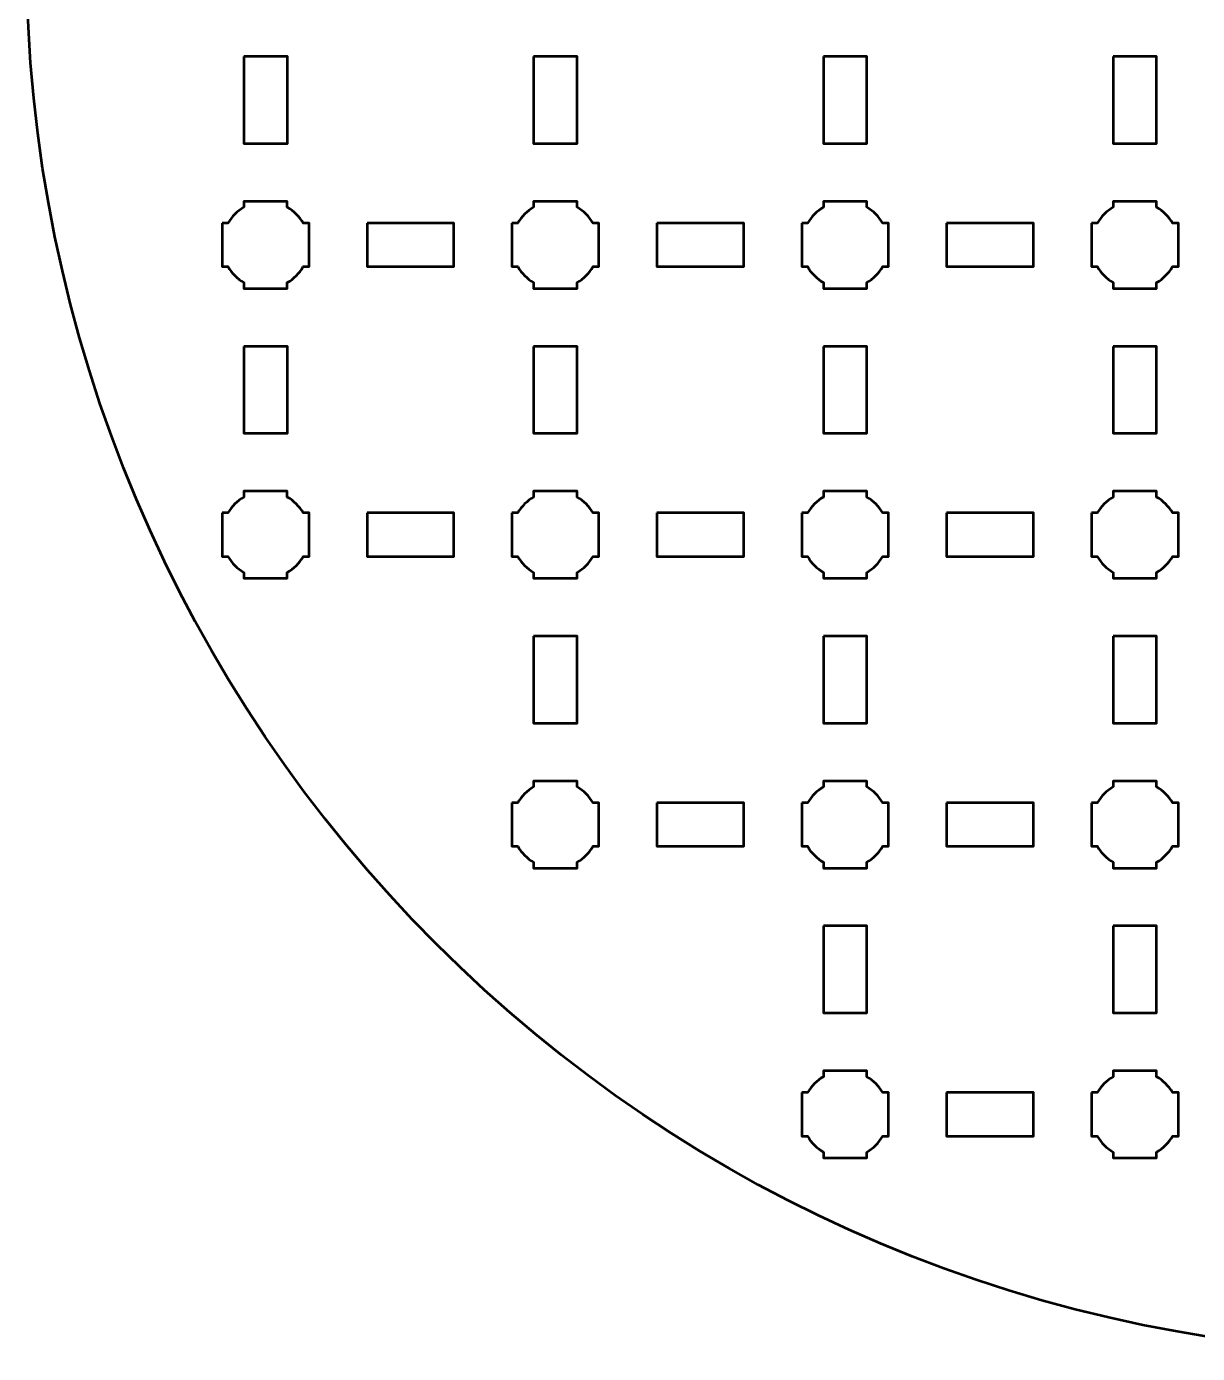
# Model space of a CAD drawing. Header units: centimetres. Extents: x -20.1 to -0.8, y -24.5 to -5.2.
# Drawn here: x -20.15 to -12.07, y -24.5 to -15.34 of the extents above; entities that cross this region are included whole.
import ezdxf

# ---------------------------------------------------------------- set-up
doc = ezdxf.new("R2010")
doc.units = ezdxf.units.CM
doc.header["$MEASUREMENT"] = 0
doc.layers.add('Layer 1', color=7, linetype='Continuous')

msp = doc.modelspace()

# ---------------------------------------------------------------- linework, layer by layer
at = {"layer": 'Layer 1', "lineweight": 53}
msp.add_ellipse((-10.49999, -14.84999), major_axis=(0, 9.65), ratio=1, dxfattribs=at)
for points, knots in [([(-18.64997, -15.54998), (-18.64997, -15.54998), (-18.34997, -15.54998), (-18.34997, -15.54998), (-18.34997, -15.54998), (-18.34997, -15.54998), (-18.34997, -16.14998), (-18.34997, -16.14998), (-18.34997, -16.14998), (-18.34997, -16.14998), (-18.64997, -16.14998), (-18.64997, -16.14998), (-18.64997, -16.14998), (-18.64997, -16.14998), (-18.64997, -15.54998), (-18.64997, -15.54998)], [0, 0, 0, 0, 0.25, 0.25, 0.25, 0.25, 0.5, 0.5, 0.5, 0.5, 0.75, 0.75, 0.75, 0.75, 1, 1, 1, 1]), ([(-16.65004, -15.54998), (-16.65004, -15.54998), (-16.35004, -15.54998), (-16.35004, -15.54998), (-16.35004, -15.54998), (-16.35004, -15.54998), (-16.35004, -16.14998), (-16.35004, -16.14998), (-16.35004, -16.14998), (-16.35004, -16.14998), (-16.65004, -16.14998), (-16.65004, -16.14998), (-16.65004, -16.14998), (-16.65004, -16.14998), (-16.65004, -15.54998), (-16.65004, -15.54998)], [0, 0, 0, 0, 0.25, 0.25, 0.25, 0.25, 0.5, 0.5, 0.5, 0.5, 0.75, 0.75, 0.75, 0.75, 1, 1, 1, 1]), ([(-14.64994, -15.54998), (-14.64994, -15.54998), (-14.34993, -15.54998), (-14.34993, -15.54998), (-14.34993, -15.54998), (-14.34993, -15.54998), (-14.34993, -16.14998), (-14.34993, -16.14998), (-14.34993, -16.14998), (-14.34993, -16.14998), (-14.64994, -16.14998), (-14.64994, -16.14998), (-14.64994, -16.14998), (-14.64994, -16.14998), (-14.64994, -15.54998), (-14.64994, -15.54998)], [0, 0, 0, 0, 0.25, 0.25, 0.25, 0.25, 0.5, 0.5, 0.5, 0.5, 0.75, 0.75, 0.75, 0.75, 1, 1, 1, 1]), ([(-12.64997, -15.54998), (-12.64997, -15.54998), (-12.34997, -15.54998), (-12.34997, -15.54998), (-12.34997, -15.54998), (-12.34997, -15.54998), (-12.34997, -16.14998), (-12.34997, -16.14998), (-12.34997, -16.14998), (-12.34997, -16.14998), (-12.64997, -16.14998), (-12.64997, -16.14998), (-12.64997, -16.14998), (-12.64997, -16.14998), (-12.64997, -15.54998), (-12.64997, -15.54998)], [0, 0, 0, 0, 0.25, 0.25, 0.25, 0.25, 0.5, 0.5, 0.5, 0.5, 0.75, 0.75, 0.75, 0.75, 1, 1, 1, 1]), ([(-18.8, -16.69994), (-18.8, -16.69994), (-18.7598, -16.69994), (-18.7598, -16.69994), (-18.7598, -16.69994), (-18.73347, -16.65442), (-18.69551, -16.61649), (-18.65, -16.59016), (-18.65, -16.59016), (-18.65, -16.59016), (-18.65, -16.54994), (-18.65, -16.54994), (-18.65, -16.54994), (-18.65, -16.54994), (-18.35, -16.54994), (-18.35, -16.54994), (-18.35, -16.54994), (-18.35, -16.54994), (-18.35, -16.59013), (-18.35, -16.59013), (-18.35, -16.59013), (-18.30447, -16.61646), (-18.26648, -16.65441), (-18.24012, -16.69994), (-18.24012, -16.69994), (-18.24012, -16.69994), (-18.2, -16.69994), (-18.2, -16.69994), (-18.2, -16.69994), (-18.2, -16.69994), (-18.2, -16.84536), (-18.2, -16.84536), (-18.2, -16.84536), (-18.2, -16.84536), (-18.19994, -16.85001), (-18.19994, -16.85001), (-18.19994, -16.85001), (-18.19994, -16.85001), (-18.2, -16.85465), (-18.2, -16.85465), (-18.2, -16.85465), (-18.2, -16.85465), (-18.2, -16.99994), (-18.2, -16.99994), (-18.2, -16.99994), (-18.2, -16.99994), (-18.24007, -16.99994), (-18.24007, -16.99994), (-18.24007, -16.99994), (-18.26642, -17.04551), (-18.30442, -17.08352), (-18.35, -17.10988), (-18.35, -17.10988), (-18.35, -17.10988), (-18.35, -17.14994), (-18.35, -17.14994), (-18.35, -17.14994), (-18.35, -17.14994), (-18.49328, -17.14994), (-18.49328, -17.14994), (-18.49328, -17.14994), (-18.49328, -17.14994), (-18.49995, -17.15002), (-18.49995, -17.15002), (-18.49995, -17.15002), (-18.49995, -17.15002), (-18.50663, -17.14994), (-18.50663, -17.14994), (-18.50663, -17.14994), (-18.50663, -17.14994), (-18.65, -17.14994), (-18.65, -17.14994), (-18.65, -17.14994), (-18.65, -17.14994), (-18.65, -17.10984), (-18.65, -17.10984), (-18.65, -17.10984), (-18.69554, -17.08348), (-18.73352, -17.04549), (-18.75985, -16.99994), (-18.75985, -16.99994), (-18.75985, -16.99994), (-18.8, -16.99994), (-18.8, -16.99994), (-18.8, -16.99994), (-18.8, -16.99994), (-18.8, -16.69994), (-18.8, -16.69994)], [0, 0, 0, 0, 0.0454545, 0.0454545, 0.0454545, 0.0454545, 0.0909091, 0.0909091, 0.0909091, 0.0909091, 0.1363636, 0.1363636, 0.1363636, 0.1363636, 0.1818182, 0.1818182, 0.1818182, 0.1818182, 0.2272727, 0.2272727, 0.2272727, 0.2272727, 0.2727273, 0.2727273, 0.2727273, 0.2727273, 0.3181818, 0.3181818, 0.3181818, 0.3181818, 0.3636364, 0.3636364, 0.3636364, 0.3636364, 0.4090909, 0.4090909, 0.4090909, 0.4090909, 0.4545455, 0.4545455, 0.4545455, 0.4545455, 0.5, 0.5, 0.5, 0.5, 0.5454545, 0.5454545, 0.5454545, 0.5454545, 0.5909091, 0.5909091, 0.5909091, 0.5909091, 0.6363636, 0.6363636, 0.6363636, 0.6363636, 0.6818182, 0.6818182, 0.6818182, 0.6818182, 0.7272727, 0.7272727, 0.7272727, 0.7272727, 0.7727273, 0.7727273, 0.7727273, 0.7727273, 0.8181818, 0.8181818, 0.8181818, 0.8181818, 0.8636364, 0.8636364, 0.8636364, 0.8636364, 0.9090909, 0.9090909, 0.9090909, 0.9090909, 0.9545455, 0.9545455, 0.9545455, 0.9545455, 1, 1, 1, 1]), ([(-16.8, -16.69994), (-16.8, -16.69994), (-16.7598, -16.69994), (-16.7598, -16.69994), (-16.7598, -16.69994), (-16.73347, -16.65442), (-16.69551, -16.61649), (-16.65, -16.59016), (-16.65, -16.59016), (-16.65, -16.59016), (-16.65, -16.54994), (-16.65, -16.54994), (-16.65, -16.54994), (-16.65, -16.54994), (-16.35, -16.54994), (-16.35, -16.54994), (-16.35, -16.54994), (-16.35, -16.54994), (-16.35, -16.59013), (-16.35, -16.59013), (-16.35, -16.59013), (-16.30447, -16.61646), (-16.26648, -16.65441), (-16.24012, -16.69994), (-16.24012, -16.69994), (-16.24012, -16.69994), (-16.2, -16.69994), (-16.2, -16.69994), (-16.2, -16.69994), (-16.2, -16.69994), (-16.2, -16.84536), (-16.2, -16.84536), (-16.2, -16.84536), (-16.2, -16.84536), (-16.19994, -16.85001), (-16.19994, -16.85001), (-16.19994, -16.85001), (-16.19994, -16.85001), (-16.2, -16.85465), (-16.2, -16.85465), (-16.2, -16.85465), (-16.2, -16.85465), (-16.2, -16.99994), (-16.2, -16.99994), (-16.2, -16.99994), (-16.2, -16.99994), (-16.24007, -16.99994), (-16.24007, -16.99994), (-16.24007, -16.99994), (-16.26642, -17.04551), (-16.30442, -17.08352), (-16.35, -17.10988), (-16.35, -17.10988), (-16.35, -17.10988), (-16.35, -17.14994), (-16.35, -17.14994), (-16.35, -17.14994), (-16.35, -17.14994), (-16.49328, -17.14994), (-16.49328, -17.14994), (-16.49328, -17.14994), (-16.49328, -17.14994), (-16.49995, -17.15002), (-16.49995, -17.15002), (-16.49995, -17.15002), (-16.49995, -17.15002), (-16.50663, -17.14994), (-16.50663, -17.14994), (-16.50663, -17.14994), (-16.50663, -17.14994), (-16.65, -17.14994), (-16.65, -17.14994), (-16.65, -17.14994), (-16.65, -17.14994), (-16.65, -17.10984), (-16.65, -17.10984), (-16.65, -17.10984), (-16.69554, -17.08348), (-16.73352, -17.04549), (-16.75985, -16.99994), (-16.75985, -16.99994), (-16.75985, -16.99994), (-16.8, -16.99994), (-16.8, -16.99994), (-16.8, -16.99994), (-16.8, -16.99994), (-16.8, -16.69994), (-16.8, -16.69994)], [0, 0, 0, 0, 0.0454545, 0.0454545, 0.0454545, 0.0454545, 0.0909091, 0.0909091, 0.0909091, 0.0909091, 0.1363636, 0.1363636, 0.1363636, 0.1363636, 0.1818182, 0.1818182, 0.1818182, 0.1818182, 0.2272727, 0.2272727, 0.2272727, 0.2272727, 0.2727273, 0.2727273, 0.2727273, 0.2727273, 0.3181818, 0.3181818, 0.3181818, 0.3181818, 0.3636364, 0.3636364, 0.3636364, 0.3636364, 0.4090909, 0.4090909, 0.4090909, 0.4090909, 0.4545455, 0.4545455, 0.4545455, 0.4545455, 0.5, 0.5, 0.5, 0.5, 0.5454545, 0.5454545, 0.5454545, 0.5454545, 0.5909091, 0.5909091, 0.5909091, 0.5909091, 0.6363636, 0.6363636, 0.6363636, 0.6363636, 0.6818182, 0.6818182, 0.6818182, 0.6818182, 0.7272727, 0.7272727, 0.7272727, 0.7272727, 0.7727273, 0.7727273, 0.7727273, 0.7727273, 0.8181818, 0.8181818, 0.8181818, 0.8181818, 0.8636364, 0.8636364, 0.8636364, 0.8636364, 0.9090909, 0.9090909, 0.9090909, 0.9090909, 0.9545455, 0.9545455, 0.9545455, 0.9545455, 1, 1, 1, 1]), ([(-14.8, -16.69994), (-14.8, -16.69994), (-14.7598, -16.69994), (-14.7598, -16.69994), (-14.7598, -16.69994), (-14.73347, -16.65442), (-14.69551, -16.61649), (-14.65, -16.59016), (-14.65, -16.59016), (-14.65, -16.59016), (-14.65, -16.54994), (-14.65, -16.54994), (-14.65, -16.54994), (-14.65, -16.54994), (-14.35, -16.54994), (-14.35, -16.54994), (-14.35, -16.54994), (-14.35, -16.54994), (-14.35, -16.59013), (-14.35, -16.59013), (-14.35, -16.59013), (-14.30447, -16.61646), (-14.26648, -16.65441), (-14.24012, -16.69994), (-14.24012, -16.69994), (-14.24012, -16.69994), (-14.2, -16.69994), (-14.2, -16.69994), (-14.2, -16.69994), (-14.2, -16.69994), (-14.2, -16.84536), (-14.2, -16.84536), (-14.2, -16.84536), (-14.2, -16.84536), (-14.19994, -16.85001), (-14.19994, -16.85001), (-14.19994, -16.85001), (-14.19994, -16.85001), (-14.2, -16.85465), (-14.2, -16.85465), (-14.2, -16.85465), (-14.2, -16.85465), (-14.2, -16.99994), (-14.2, -16.99994), (-14.2, -16.99994), (-14.2, -16.99994), (-14.24007, -16.99994), (-14.24007, -16.99994), (-14.24007, -16.99994), (-14.26642, -17.04551), (-14.30442, -17.08352), (-14.35, -17.10988), (-14.35, -17.10988), (-14.35, -17.10988), (-14.35, -17.14994), (-14.35, -17.14994), (-14.35, -17.14994), (-14.35, -17.14994), (-14.49328, -17.14994), (-14.49328, -17.14994), (-14.49328, -17.14994), (-14.49328, -17.14994), (-14.49995, -17.15002), (-14.49995, -17.15002), (-14.49995, -17.15002), (-14.49995, -17.15002), (-14.50663, -17.14994), (-14.50663, -17.14994), (-14.50663, -17.14994), (-14.50663, -17.14994), (-14.65, -17.14994), (-14.65, -17.14994), (-14.65, -17.14994), (-14.65, -17.14994), (-14.65, -17.10984), (-14.65, -17.10984), (-14.65, -17.10984), (-14.69554, -17.08348), (-14.73352, -17.04549), (-14.75985, -16.99994), (-14.75985, -16.99994), (-14.75985, -16.99994), (-14.8, -16.99994), (-14.8, -16.99994), (-14.8, -16.99994), (-14.8, -16.99994), (-14.8, -16.69994), (-14.8, -16.69994)], [0, 0, 0, 0, 0.0454545, 0.0454545, 0.0454545, 0.0454545, 0.0909091, 0.0909091, 0.0909091, 0.0909091, 0.1363636, 0.1363636, 0.1363636, 0.1363636, 0.1818182, 0.1818182, 0.1818182, 0.1818182, 0.2272727, 0.2272727, 0.2272727, 0.2272727, 0.2727273, 0.2727273, 0.2727273, 0.2727273, 0.3181818, 0.3181818, 0.3181818, 0.3181818, 0.3636364, 0.3636364, 0.3636364, 0.3636364, 0.4090909, 0.4090909, 0.4090909, 0.4090909, 0.4545455, 0.4545455, 0.4545455, 0.4545455, 0.5, 0.5, 0.5, 0.5, 0.5454545, 0.5454545, 0.5454545, 0.5454545, 0.5909091, 0.5909091, 0.5909091, 0.5909091, 0.6363636, 0.6363636, 0.6363636, 0.6363636, 0.6818182, 0.6818182, 0.6818182, 0.6818182, 0.7272727, 0.7272727, 0.7272727, 0.7272727, 0.7727273, 0.7727273, 0.7727273, 0.7727273, 0.8181818, 0.8181818, 0.8181818, 0.8181818, 0.8636364, 0.8636364, 0.8636364, 0.8636364, 0.9090909, 0.9090909, 0.9090909, 0.9090909, 0.9545455, 0.9545455, 0.9545455, 0.9545455, 1, 1, 1, 1]), ([(-12.8, -16.69994), (-12.8, -16.69994), (-12.7598, -16.69994), (-12.7598, -16.69994), (-12.7598, -16.69994), (-12.73347, -16.65442), (-12.69551, -16.61649), (-12.65, -16.59016), (-12.65, -16.59016), (-12.65, -16.59016), (-12.65, -16.54994), (-12.65, -16.54994), (-12.65, -16.54994), (-12.65, -16.54994), (-12.35, -16.54994), (-12.35, -16.54994), (-12.35, -16.54994), (-12.35, -16.54994), (-12.35, -16.59013), (-12.35, -16.59013), (-12.35, -16.59013), (-12.30447, -16.61646), (-12.26648, -16.65441), (-12.24012, -16.69994), (-12.24012, -16.69994), (-12.24012, -16.69994), (-12.2, -16.69994), (-12.2, -16.69994), (-12.2, -16.69994), (-12.2, -16.69994), (-12.2, -16.84536), (-12.2, -16.84536), (-12.2, -16.84536), (-12.2, -16.84536), (-12.19994, -16.85001), (-12.19994, -16.85001), (-12.19994, -16.85001), (-12.19994, -16.85001), (-12.2, -16.85465), (-12.2, -16.85465), (-12.2, -16.85465), (-12.2, -16.85465), (-12.2, -16.99994), (-12.2, -16.99994), (-12.2, -16.99994), (-12.2, -16.99994), (-12.24007, -16.99994), (-12.24007, -16.99994), (-12.24007, -16.99994), (-12.26642, -17.04551), (-12.30442, -17.08352), (-12.35, -17.10988), (-12.35, -17.10988), (-12.35, -17.10988), (-12.35, -17.14994), (-12.35, -17.14994), (-12.35, -17.14994), (-12.35, -17.14994), (-12.49328, -17.14994), (-12.49328, -17.14994), (-12.49328, -17.14994), (-12.49328, -17.14994), (-12.49995, -17.15002), (-12.49995, -17.15002), (-12.49995, -17.15002), (-12.49995, -17.15002), (-12.50663, -17.14994), (-12.50663, -17.14994), (-12.50663, -17.14994), (-12.50663, -17.14994), (-12.65, -17.14994), (-12.65, -17.14994), (-12.65, -17.14994), (-12.65, -17.14994), (-12.65, -17.10984), (-12.65, -17.10984), (-12.65, -17.10984), (-12.69554, -17.08348), (-12.73352, -17.04549), (-12.75985, -16.99994), (-12.75985, -16.99994), (-12.75985, -16.99994), (-12.8, -16.99994), (-12.8, -16.99994), (-12.8, -16.99994), (-12.8, -16.99994), (-12.8, -16.69994), (-12.8, -16.69994)], [0, 0, 0, 0, 0.0454545, 0.0454545, 0.0454545, 0.0454545, 0.0909091, 0.0909091, 0.0909091, 0.0909091, 0.1363636, 0.1363636, 0.1363636, 0.1363636, 0.1818182, 0.1818182, 0.1818182, 0.1818182, 0.2272727, 0.2272727, 0.2272727, 0.2272727, 0.2727273, 0.2727273, 0.2727273, 0.2727273, 0.3181818, 0.3181818, 0.3181818, 0.3181818, 0.3636364, 0.3636364, 0.3636364, 0.3636364, 0.4090909, 0.4090909, 0.4090909, 0.4090909, 0.4545455, 0.4545455, 0.4545455, 0.4545455, 0.5, 0.5, 0.5, 0.5, 0.5454545, 0.5454545, 0.5454545, 0.5454545, 0.5909091, 0.5909091, 0.5909091, 0.5909091, 0.6363636, 0.6363636, 0.6363636, 0.6363636, 0.6818182, 0.6818182, 0.6818182, 0.6818182, 0.7272727, 0.7272727, 0.7272727, 0.7272727, 0.7727273, 0.7727273, 0.7727273, 0.7727273, 0.8181818, 0.8181818, 0.8181818, 0.8181818, 0.8636364, 0.8636364, 0.8636364, 0.8636364, 0.9090909, 0.9090909, 0.9090909, 0.9090909, 0.9545455, 0.9545455, 0.9545455, 0.9545455, 1, 1, 1, 1]), ([(-17.79999, -16.69996), (-17.79999, -16.69996), (-17.19998, -16.69996), (-17.19998, -16.69996), (-17.19998, -16.69996), (-17.19998, -16.69996), (-17.19998, -16.99997), (-17.19998, -16.99997), (-17.19998, -16.99997), (-17.19998, -16.99997), (-17.79999, -16.99997), (-17.79999, -16.99997), (-17.79999, -16.99997), (-17.79999, -16.99997), (-17.79999, -16.69996), (-17.79999, -16.69996)], [0, 0, 0, 0, 0.25, 0.25, 0.25, 0.25, 0.5, 0.5, 0.5, 0.5, 0.75, 0.75, 0.75, 0.75, 1, 1, 1, 1]), ([(-15.79992, -16.69996), (-15.79992, -16.69996), (-15.19992, -16.69996), (-15.19992, -16.69996), (-15.19992, -16.69996), (-15.19992, -16.69996), (-15.19992, -16.99997), (-15.19992, -16.99997), (-15.19992, -16.99997), (-15.19992, -16.99997), (-15.79992, -16.99997), (-15.79992, -16.99997), (-15.79992, -16.99997), (-15.79992, -16.99997), (-15.79992, -16.69996), (-15.79992, -16.69996)], [0, 0, 0, 0, 0.25, 0.25, 0.25, 0.25, 0.5, 0.5, 0.5, 0.5, 0.75, 0.75, 0.75, 0.75, 1, 1, 1, 1]), ([(-13.79999, -16.69993), (-13.79999, -16.69993), (-13.19998, -16.69993), (-13.19998, -16.69993), (-13.19998, -16.69993), (-13.19998, -16.69993), (-13.19998, -16.99993), (-13.19998, -16.99993), (-13.19998, -16.99993), (-13.19998, -16.99993), (-13.79999, -16.99993), (-13.79999, -16.99993), (-13.79999, -16.99993), (-13.79999, -16.99993), (-13.79999, -16.69993), (-13.79999, -16.69993)], [0, 0, 0, 0, 0.25, 0.25, 0.25, 0.25, 0.5, 0.5, 0.5, 0.5, 0.75, 0.75, 0.75, 0.75, 1, 1, 1, 1]), ([(-18.64997, -17.54998), (-18.64997, -17.54998), (-18.34997, -17.54998), (-18.34997, -17.54998), (-18.34997, -17.54998), (-18.34997, -17.54998), (-18.34997, -18.14998), (-18.34997, -18.14998), (-18.34997, -18.14998), (-18.34997, -18.14998), (-18.64997, -18.14998), (-18.64997, -18.14998), (-18.64997, -18.14998), (-18.64997, -18.14998), (-18.64997, -17.54998), (-18.64997, -17.54998)], [0, 0, 0, 0, 0.25, 0.25, 0.25, 0.25, 0.5, 0.5, 0.5, 0.5, 0.75, 0.75, 0.75, 0.75, 1, 1, 1, 1]), ([(-16.65004, -17.54998), (-16.65004, -17.54998), (-16.35004, -17.54998), (-16.35004, -17.54998), (-16.35004, -17.54998), (-16.35004, -17.54998), (-16.35004, -18.14998), (-16.35004, -18.14998), (-16.35004, -18.14998), (-16.35004, -18.14998), (-16.65004, -18.14998), (-16.65004, -18.14998), (-16.65004, -18.14998), (-16.65004, -18.14998), (-16.65004, -17.54998), (-16.65004, -17.54998)], [0, 0, 0, 0, 0.25, 0.25, 0.25, 0.25, 0.5, 0.5, 0.5, 0.5, 0.75, 0.75, 0.75, 0.75, 1, 1, 1, 1]), ([(-14.64994, -17.54998), (-14.64994, -17.54998), (-14.34993, -17.54998), (-14.34993, -17.54998), (-14.34993, -17.54998), (-14.34993, -17.54998), (-14.34993, -18.14998), (-14.34993, -18.14998), (-14.34993, -18.14998), (-14.34993, -18.14998), (-14.64994, -18.14998), (-14.64994, -18.14998), (-14.64994, -18.14998), (-14.64994, -18.14998), (-14.64994, -17.54998), (-14.64994, -17.54998)], [0, 0, 0, 0, 0.25, 0.25, 0.25, 0.25, 0.5, 0.5, 0.5, 0.5, 0.75, 0.75, 0.75, 0.75, 1, 1, 1, 1]), ([(-12.64997, -17.54998), (-12.64997, -17.54998), (-12.34997, -17.54998), (-12.34997, -17.54998), (-12.34997, -17.54998), (-12.34997, -17.54998), (-12.34997, -18.14998), (-12.34997, -18.14998), (-12.34997, -18.14998), (-12.34997, -18.14998), (-12.64997, -18.14998), (-12.64997, -18.14998), (-12.64997, -18.14998), (-12.64997, -18.14998), (-12.64997, -17.54998), (-12.64997, -17.54998)], [0, 0, 0, 0, 0.25, 0.25, 0.25, 0.25, 0.5, 0.5, 0.5, 0.5, 0.75, 0.75, 0.75, 0.75, 1, 1, 1, 1]), ([(-18.8, -18.69994), (-18.8, -18.69994), (-18.7598, -18.69994), (-18.7598, -18.69994), (-18.7598, -18.69994), (-18.73347, -18.65442), (-18.69551, -18.61649), (-18.65, -18.59016), (-18.65, -18.59016), (-18.65, -18.59016), (-18.65, -18.54994), (-18.65, -18.54994), (-18.65, -18.54994), (-18.65, -18.54994), (-18.35, -18.54994), (-18.35, -18.54994), (-18.35, -18.54994), (-18.35, -18.54994), (-18.35, -18.59013), (-18.35, -18.59013), (-18.35, -18.59013), (-18.30447, -18.61646), (-18.26648, -18.65441), (-18.24012, -18.69994), (-18.24012, -18.69994), (-18.24012, -18.69994), (-18.2, -18.69994), (-18.2, -18.69994), (-18.2, -18.69994), (-18.2, -18.69994), (-18.2, -18.84536), (-18.2, -18.84536), (-18.2, -18.84536), (-18.2, -18.84536), (-18.19994, -18.85001), (-18.19994, -18.85001), (-18.19994, -18.85001), (-18.19994, -18.85001), (-18.2, -18.85465), (-18.2, -18.85465), (-18.2, -18.85465), (-18.2, -18.85465), (-18.2, -18.99994), (-18.2, -18.99994), (-18.2, -18.99994), (-18.2, -18.99994), (-18.24007, -18.99994), (-18.24007, -18.99994), (-18.24007, -18.99994), (-18.26642, -19.04551), (-18.30442, -19.08352), (-18.35, -19.10988), (-18.35, -19.10988), (-18.35, -19.10988), (-18.35, -19.14994), (-18.35, -19.14994), (-18.35, -19.14994), (-18.35, -19.14994), (-18.49328, -19.14994), (-18.49328, -19.14994), (-18.49328, -19.14994), (-18.49328, -19.14994), (-18.49995, -19.15002), (-18.49995, -19.15002), (-18.49995, -19.15002), (-18.49995, -19.15002), (-18.50663, -19.14994), (-18.50663, -19.14994), (-18.50663, -19.14994), (-18.50663, -19.14994), (-18.65, -19.14994), (-18.65, -19.14994), (-18.65, -19.14994), (-18.65, -19.14994), (-18.65, -19.10984), (-18.65, -19.10984), (-18.65, -19.10984), (-18.69554, -19.08348), (-18.73352, -19.04549), (-18.75985, -18.99994), (-18.75985, -18.99994), (-18.75985, -18.99994), (-18.8, -18.99994), (-18.8, -18.99994), (-18.8, -18.99994), (-18.8, -18.99994), (-18.8, -18.69994), (-18.8, -18.69994)], [0, 0, 0, 0, 0.0454545, 0.0454545, 0.0454545, 0.0454545, 0.0909091, 0.0909091, 0.0909091, 0.0909091, 0.1363636, 0.1363636, 0.1363636, 0.1363636, 0.1818182, 0.1818182, 0.1818182, 0.1818182, 0.2272727, 0.2272727, 0.2272727, 0.2272727, 0.2727273, 0.2727273, 0.2727273, 0.2727273, 0.3181818, 0.3181818, 0.3181818, 0.3181818, 0.3636364, 0.3636364, 0.3636364, 0.3636364, 0.4090909, 0.4090909, 0.4090909, 0.4090909, 0.4545455, 0.4545455, 0.4545455, 0.4545455, 0.5, 0.5, 0.5, 0.5, 0.5454545, 0.5454545, 0.5454545, 0.5454545, 0.5909091, 0.5909091, 0.5909091, 0.5909091, 0.6363636, 0.6363636, 0.6363636, 0.6363636, 0.6818182, 0.6818182, 0.6818182, 0.6818182, 0.7272727, 0.7272727, 0.7272727, 0.7272727, 0.7727273, 0.7727273, 0.7727273, 0.7727273, 0.8181818, 0.8181818, 0.8181818, 0.8181818, 0.8636364, 0.8636364, 0.8636364, 0.8636364, 0.9090909, 0.9090909, 0.9090909, 0.9090909, 0.9545455, 0.9545455, 0.9545455, 0.9545455, 1, 1, 1, 1]), ([(-16.8, -18.69994), (-16.8, -18.69994), (-16.7598, -18.69994), (-16.7598, -18.69994), (-16.7598, -18.69994), (-16.73347, -18.65442), (-16.69551, -18.61649), (-16.65, -18.59016), (-16.65, -18.59016), (-16.65, -18.59016), (-16.65, -18.54994), (-16.65, -18.54994), (-16.65, -18.54994), (-16.65, -18.54994), (-16.35, -18.54994), (-16.35, -18.54994), (-16.35, -18.54994), (-16.35, -18.54994), (-16.35, -18.59013), (-16.35, -18.59013), (-16.35, -18.59013), (-16.30447, -18.61646), (-16.26648, -18.65441), (-16.24012, -18.69994), (-16.24012, -18.69994), (-16.24012, -18.69994), (-16.2, -18.69994), (-16.2, -18.69994), (-16.2, -18.69994), (-16.2, -18.69994), (-16.2, -18.84536), (-16.2, -18.84536), (-16.2, -18.84536), (-16.2, -18.84536), (-16.19994, -18.85001), (-16.19994, -18.85001), (-16.19994, -18.85001), (-16.19994, -18.85001), (-16.2, -18.85465), (-16.2, -18.85465), (-16.2, -18.85465), (-16.2, -18.85465), (-16.2, -18.99994), (-16.2, -18.99994), (-16.2, -18.99994), (-16.2, -18.99994), (-16.24007, -18.99994), (-16.24007, -18.99994), (-16.24007, -18.99994), (-16.26642, -19.04551), (-16.30442, -19.08352), (-16.35, -19.10988), (-16.35, -19.10988), (-16.35, -19.10988), (-16.35, -19.14994), (-16.35, -19.14994), (-16.35, -19.14994), (-16.35, -19.14994), (-16.49328, -19.14994), (-16.49328, -19.14994), (-16.49328, -19.14994), (-16.49328, -19.14994), (-16.49995, -19.15002), (-16.49995, -19.15002), (-16.49995, -19.15002), (-16.49995, -19.15002), (-16.50663, -19.14994), (-16.50663, -19.14994), (-16.50663, -19.14994), (-16.50663, -19.14994), (-16.65, -19.14994), (-16.65, -19.14994), (-16.65, -19.14994), (-16.65, -19.14994), (-16.65, -19.10984), (-16.65, -19.10984), (-16.65, -19.10984), (-16.69554, -19.08348), (-16.73352, -19.04549), (-16.75985, -18.99994), (-16.75985, -18.99994), (-16.75985, -18.99994), (-16.8, -18.99994), (-16.8, -18.99994), (-16.8, -18.99994), (-16.8, -18.99994), (-16.8, -18.69994), (-16.8, -18.69994)], [0, 0, 0, 0, 0.0454545, 0.0454545, 0.0454545, 0.0454545, 0.0909091, 0.0909091, 0.0909091, 0.0909091, 0.1363636, 0.1363636, 0.1363636, 0.1363636, 0.1818182, 0.1818182, 0.1818182, 0.1818182, 0.2272727, 0.2272727, 0.2272727, 0.2272727, 0.2727273, 0.2727273, 0.2727273, 0.2727273, 0.3181818, 0.3181818, 0.3181818, 0.3181818, 0.3636364, 0.3636364, 0.3636364, 0.3636364, 0.4090909, 0.4090909, 0.4090909, 0.4090909, 0.4545455, 0.4545455, 0.4545455, 0.4545455, 0.5, 0.5, 0.5, 0.5, 0.5454545, 0.5454545, 0.5454545, 0.5454545, 0.5909091, 0.5909091, 0.5909091, 0.5909091, 0.6363636, 0.6363636, 0.6363636, 0.6363636, 0.6818182, 0.6818182, 0.6818182, 0.6818182, 0.7272727, 0.7272727, 0.7272727, 0.7272727, 0.7727273, 0.7727273, 0.7727273, 0.7727273, 0.8181818, 0.8181818, 0.8181818, 0.8181818, 0.8636364, 0.8636364, 0.8636364, 0.8636364, 0.9090909, 0.9090909, 0.9090909, 0.9090909, 0.9545455, 0.9545455, 0.9545455, 0.9545455, 1, 1, 1, 1]), ([(-14.8, -18.69994), (-14.8, -18.69994), (-14.7598, -18.69994), (-14.7598, -18.69994), (-14.7598, -18.69994), (-14.73347, -18.65442), (-14.69551, -18.61649), (-14.65, -18.59016), (-14.65, -18.59016), (-14.65, -18.59016), (-14.65, -18.54994), (-14.65, -18.54994), (-14.65, -18.54994), (-14.65, -18.54994), (-14.35, -18.54994), (-14.35, -18.54994), (-14.35, -18.54994), (-14.35, -18.54994), (-14.35, -18.59013), (-14.35, -18.59013), (-14.35, -18.59013), (-14.30447, -18.61646), (-14.26648, -18.65441), (-14.24012, -18.69994), (-14.24012, -18.69994), (-14.24012, -18.69994), (-14.2, -18.69994), (-14.2, -18.69994), (-14.2, -18.69994), (-14.2, -18.69994), (-14.2, -18.84536), (-14.2, -18.84536), (-14.2, -18.84536), (-14.2, -18.84536), (-14.19994, -18.85001), (-14.19994, -18.85001), (-14.19994, -18.85001), (-14.19994, -18.85001), (-14.2, -18.85465), (-14.2, -18.85465), (-14.2, -18.85465), (-14.2, -18.85465), (-14.2, -18.99994), (-14.2, -18.99994), (-14.2, -18.99994), (-14.2, -18.99994), (-14.24007, -18.99994), (-14.24007, -18.99994), (-14.24007, -18.99994), (-14.26642, -19.04551), (-14.30442, -19.08352), (-14.35, -19.10988), (-14.35, -19.10988), (-14.35, -19.10988), (-14.35, -19.14994), (-14.35, -19.14994), (-14.35, -19.14994), (-14.35, -19.14994), (-14.49328, -19.14994), (-14.49328, -19.14994), (-14.49328, -19.14994), (-14.49328, -19.14994), (-14.49995, -19.15002), (-14.49995, -19.15002), (-14.49995, -19.15002), (-14.49995, -19.15002), (-14.50663, -19.14994), (-14.50663, -19.14994), (-14.50663, -19.14994), (-14.50663, -19.14994), (-14.65, -19.14994), (-14.65, -19.14994), (-14.65, -19.14994), (-14.65, -19.14994), (-14.65, -19.10984), (-14.65, -19.10984), (-14.65, -19.10984), (-14.69554, -19.08348), (-14.73352, -19.04549), (-14.75985, -18.99994), (-14.75985, -18.99994), (-14.75985, -18.99994), (-14.8, -18.99994), (-14.8, -18.99994), (-14.8, -18.99994), (-14.8, -18.99994), (-14.8, -18.69994), (-14.8, -18.69994)], [0, 0, 0, 0, 0.0454545, 0.0454545, 0.0454545, 0.0454545, 0.0909091, 0.0909091, 0.0909091, 0.0909091, 0.1363636, 0.1363636, 0.1363636, 0.1363636, 0.1818182, 0.1818182, 0.1818182, 0.1818182, 0.2272727, 0.2272727, 0.2272727, 0.2272727, 0.2727273, 0.2727273, 0.2727273, 0.2727273, 0.3181818, 0.3181818, 0.3181818, 0.3181818, 0.3636364, 0.3636364, 0.3636364, 0.3636364, 0.4090909, 0.4090909, 0.4090909, 0.4090909, 0.4545455, 0.4545455, 0.4545455, 0.4545455, 0.5, 0.5, 0.5, 0.5, 0.5454545, 0.5454545, 0.5454545, 0.5454545, 0.5909091, 0.5909091, 0.5909091, 0.5909091, 0.6363636, 0.6363636, 0.6363636, 0.6363636, 0.6818182, 0.6818182, 0.6818182, 0.6818182, 0.7272727, 0.7272727, 0.7272727, 0.7272727, 0.7727273, 0.7727273, 0.7727273, 0.7727273, 0.8181818, 0.8181818, 0.8181818, 0.8181818, 0.8636364, 0.8636364, 0.8636364, 0.8636364, 0.9090909, 0.9090909, 0.9090909, 0.9090909, 0.9545455, 0.9545455, 0.9545455, 0.9545455, 1, 1, 1, 1]), ([(-12.8, -18.69994), (-12.8, -18.69994), (-12.7598, -18.69994), (-12.7598, -18.69994), (-12.7598, -18.69994), (-12.73347, -18.65442), (-12.69551, -18.61649), (-12.65, -18.59016), (-12.65, -18.59016), (-12.65, -18.59016), (-12.65, -18.54994), (-12.65, -18.54994), (-12.65, -18.54994), (-12.65, -18.54994), (-12.35, -18.54994), (-12.35, -18.54994), (-12.35, -18.54994), (-12.35, -18.54994), (-12.35, -18.59013), (-12.35, -18.59013), (-12.35, -18.59013), (-12.30447, -18.61646), (-12.26648, -18.65441), (-12.24012, -18.69994), (-12.24012, -18.69994), (-12.24012, -18.69994), (-12.2, -18.69994), (-12.2, -18.69994), (-12.2, -18.69994), (-12.2, -18.69994), (-12.2, -18.84536), (-12.2, -18.84536), (-12.2, -18.84536), (-12.2, -18.84536), (-12.19994, -18.85001), (-12.19994, -18.85001), (-12.19994, -18.85001), (-12.19994, -18.85001), (-12.2, -18.85465), (-12.2, -18.85465), (-12.2, -18.85465), (-12.2, -18.85465), (-12.2, -18.99994), (-12.2, -18.99994), (-12.2, -18.99994), (-12.2, -18.99994), (-12.24007, -18.99994), (-12.24007, -18.99994), (-12.24007, -18.99994), (-12.26642, -19.04551), (-12.30442, -19.08352), (-12.35, -19.10988), (-12.35, -19.10988), (-12.35, -19.10988), (-12.35, -19.14994), (-12.35, -19.14994), (-12.35, -19.14994), (-12.35, -19.14994), (-12.49328, -19.14994), (-12.49328, -19.14994), (-12.49328, -19.14994), (-12.49328, -19.14994), (-12.49995, -19.15002), (-12.49995, -19.15002), (-12.49995, -19.15002), (-12.49995, -19.15002), (-12.50663, -19.14994), (-12.50663, -19.14994), (-12.50663, -19.14994), (-12.50663, -19.14994), (-12.65, -19.14994), (-12.65, -19.14994), (-12.65, -19.14994), (-12.65, -19.14994), (-12.65, -19.10984), (-12.65, -19.10984), (-12.65, -19.10984), (-12.69554, -19.08348), (-12.73352, -19.04549), (-12.75985, -18.99994), (-12.75985, -18.99994), (-12.75985, -18.99994), (-12.8, -18.99994), (-12.8, -18.99994), (-12.8, -18.99994), (-12.8, -18.99994), (-12.8, -18.69994), (-12.8, -18.69994)], [0, 0, 0, 0, 0.0454545, 0.0454545, 0.0454545, 0.0454545, 0.0909091, 0.0909091, 0.0909091, 0.0909091, 0.1363636, 0.1363636, 0.1363636, 0.1363636, 0.1818182, 0.1818182, 0.1818182, 0.1818182, 0.2272727, 0.2272727, 0.2272727, 0.2272727, 0.2727273, 0.2727273, 0.2727273, 0.2727273, 0.3181818, 0.3181818, 0.3181818, 0.3181818, 0.3636364, 0.3636364, 0.3636364, 0.3636364, 0.4090909, 0.4090909, 0.4090909, 0.4090909, 0.4545455, 0.4545455, 0.4545455, 0.4545455, 0.5, 0.5, 0.5, 0.5, 0.5454545, 0.5454545, 0.5454545, 0.5454545, 0.5909091, 0.5909091, 0.5909091, 0.5909091, 0.6363636, 0.6363636, 0.6363636, 0.6363636, 0.6818182, 0.6818182, 0.6818182, 0.6818182, 0.7272727, 0.7272727, 0.7272727, 0.7272727, 0.7727273, 0.7727273, 0.7727273, 0.7727273, 0.8181818, 0.8181818, 0.8181818, 0.8181818, 0.8636364, 0.8636364, 0.8636364, 0.8636364, 0.9090909, 0.9090909, 0.9090909, 0.9090909, 0.9545455, 0.9545455, 0.9545455, 0.9545455, 1, 1, 1, 1]), ([(-17.79999, -18.69996), (-17.79999, -18.69996), (-17.19998, -18.69996), (-17.19998, -18.69996), (-17.19998, -18.69996), (-17.19998, -18.69996), (-17.19998, -18.99997), (-17.19998, -18.99997), (-17.19998, -18.99997), (-17.19998, -18.99997), (-17.79999, -18.99997), (-17.79999, -18.99997), (-17.79999, -18.99997), (-17.79999, -18.99997), (-17.79999, -18.69996), (-17.79999, -18.69996)], [0, 0, 0, 0, 0.25, 0.25, 0.25, 0.25, 0.5, 0.5, 0.5, 0.5, 0.75, 0.75, 0.75, 0.75, 1, 1, 1, 1]), ([(-15.79992, -18.69996), (-15.79992, -18.69996), (-15.19992, -18.69996), (-15.19992, -18.69996), (-15.19992, -18.69996), (-15.19992, -18.69996), (-15.19992, -18.99997), (-15.19992, -18.99997), (-15.19992, -18.99997), (-15.19992, -18.99997), (-15.79992, -18.99997), (-15.79992, -18.99997), (-15.79992, -18.99997), (-15.79992, -18.99997), (-15.79992, -18.69996), (-15.79992, -18.69996)], [0, 0, 0, 0, 0.25, 0.25, 0.25, 0.25, 0.5, 0.5, 0.5, 0.5, 0.75, 0.75, 0.75, 0.75, 1, 1, 1, 1]), ([(-13.79999, -18.69993), (-13.79999, -18.69993), (-13.19998, -18.69993), (-13.19998, -18.69993), (-13.19998, -18.69993), (-13.19998, -18.69993), (-13.19998, -18.99993), (-13.19998, -18.99993), (-13.19998, -18.99993), (-13.19998, -18.99993), (-13.79999, -18.99993), (-13.79999, -18.99993), (-13.79999, -18.99993), (-13.79999, -18.99993), (-13.79999, -18.69993), (-13.79999, -18.69993)], [0, 0, 0, 0, 0.25, 0.25, 0.25, 0.25, 0.5, 0.5, 0.5, 0.5, 0.75, 0.75, 0.75, 0.75, 1, 1, 1, 1]), ([(-16.65004, -19.54998), (-16.65004, -19.54998), (-16.35004, -19.54998), (-16.35004, -19.54998), (-16.35004, -19.54998), (-16.35004, -19.54998), (-16.35004, -20.14998), (-16.35004, -20.14998), (-16.35004, -20.14998), (-16.35004, -20.14998), (-16.65004, -20.14998), (-16.65004, -20.14998), (-16.65004, -20.14998), (-16.65004, -20.14998), (-16.65004, -19.54998), (-16.65004, -19.54998)], [0, 0, 0, 0, 0.25, 0.25, 0.25, 0.25, 0.5, 0.5, 0.5, 0.5, 0.75, 0.75, 0.75, 0.75, 1, 1, 1, 1]), ([(-14.64994, -19.54998), (-14.64994, -19.54998), (-14.34993, -19.54998), (-14.34993, -19.54998), (-14.34993, -19.54998), (-14.34993, -19.54998), (-14.34993, -20.14998), (-14.34993, -20.14998), (-14.34993, -20.14998), (-14.34993, -20.14998), (-14.64994, -20.14998), (-14.64994, -20.14998), (-14.64994, -20.14998), (-14.64994, -20.14998), (-14.64994, -19.54998), (-14.64994, -19.54998)], [0, 0, 0, 0, 0.25, 0.25, 0.25, 0.25, 0.5, 0.5, 0.5, 0.5, 0.75, 0.75, 0.75, 0.75, 1, 1, 1, 1]), ([(-12.64997, -19.54998), (-12.64997, -19.54998), (-12.34997, -19.54998), (-12.34997, -19.54998), (-12.34997, -19.54998), (-12.34997, -19.54998), (-12.34997, -20.14998), (-12.34997, -20.14998), (-12.34997, -20.14998), (-12.34997, -20.14998), (-12.64997, -20.14998), (-12.64997, -20.14998), (-12.64997, -20.14998), (-12.64997, -20.14998), (-12.64997, -19.54998), (-12.64997, -19.54998)], [0, 0, 0, 0, 0.25, 0.25, 0.25, 0.25, 0.5, 0.5, 0.5, 0.5, 0.75, 0.75, 0.75, 0.75, 1, 1, 1, 1]), ([(-16.8, -20.69994), (-16.8, -20.69994), (-16.7598, -20.69994), (-16.7598, -20.69994), (-16.7598, -20.69994), (-16.73347, -20.65442), (-16.69551, -20.61649), (-16.65, -20.59016), (-16.65, -20.59016), (-16.65, -20.59016), (-16.65, -20.54994), (-16.65, -20.54994), (-16.65, -20.54994), (-16.65, -20.54994), (-16.35, -20.54994), (-16.35, -20.54994), (-16.35, -20.54994), (-16.35, -20.54994), (-16.35, -20.59013), (-16.35, -20.59013), (-16.35, -20.59013), (-16.30447, -20.61646), (-16.26648, -20.65441), (-16.24012, -20.69994), (-16.24012, -20.69994), (-16.24012, -20.69994), (-16.2, -20.69994), (-16.2, -20.69994), (-16.2, -20.69994), (-16.2, -20.69994), (-16.2, -20.84536), (-16.2, -20.84536), (-16.2, -20.84536), (-16.2, -20.84536), (-16.19994, -20.85001), (-16.19994, -20.85001), (-16.19994, -20.85001), (-16.19994, -20.85001), (-16.2, -20.85465), (-16.2, -20.85465), (-16.2, -20.85465), (-16.2, -20.85465), (-16.2, -20.99994), (-16.2, -20.99994), (-16.2, -20.99994), (-16.2, -20.99994), (-16.24007, -20.99994), (-16.24007, -20.99994), (-16.24007, -20.99994), (-16.26642, -21.04551), (-16.30442, -21.08352), (-16.35, -21.10988), (-16.35, -21.10988), (-16.35, -21.10988), (-16.35, -21.14994), (-16.35, -21.14994), (-16.35, -21.14994), (-16.35, -21.14994), (-16.49328, -21.14994), (-16.49328, -21.14994), (-16.49328, -21.14994), (-16.49328, -21.14994), (-16.49995, -21.15002), (-16.49995, -21.15002), (-16.49995, -21.15002), (-16.49995, -21.15002), (-16.50663, -21.14994), (-16.50663, -21.14994), (-16.50663, -21.14994), (-16.50663, -21.14994), (-16.65, -21.14994), (-16.65, -21.14994), (-16.65, -21.14994), (-16.65, -21.14994), (-16.65, -21.10984), (-16.65, -21.10984), (-16.65, -21.10984), (-16.69554, -21.08348), (-16.73352, -21.04549), (-16.75985, -20.99994), (-16.75985, -20.99994), (-16.75985, -20.99994), (-16.8, -20.99994), (-16.8, -20.99994), (-16.8, -20.99994), (-16.8, -20.99994), (-16.8, -20.69994), (-16.8, -20.69994)], [0, 0, 0, 0, 0.0454545, 0.0454545, 0.0454545, 0.0454545, 0.0909091, 0.0909091, 0.0909091, 0.0909091, 0.1363636, 0.1363636, 0.1363636, 0.1363636, 0.1818182, 0.1818182, 0.1818182, 0.1818182, 0.2272727, 0.2272727, 0.2272727, 0.2272727, 0.2727273, 0.2727273, 0.2727273, 0.2727273, 0.3181818, 0.3181818, 0.3181818, 0.3181818, 0.3636364, 0.3636364, 0.3636364, 0.3636364, 0.4090909, 0.4090909, 0.4090909, 0.4090909, 0.4545455, 0.4545455, 0.4545455, 0.4545455, 0.5, 0.5, 0.5, 0.5, 0.5454545, 0.5454545, 0.5454545, 0.5454545, 0.5909091, 0.5909091, 0.5909091, 0.5909091, 0.6363636, 0.6363636, 0.6363636, 0.6363636, 0.6818182, 0.6818182, 0.6818182, 0.6818182, 0.7272727, 0.7272727, 0.7272727, 0.7272727, 0.7727273, 0.7727273, 0.7727273, 0.7727273, 0.8181818, 0.8181818, 0.8181818, 0.8181818, 0.8636364, 0.8636364, 0.8636364, 0.8636364, 0.9090909, 0.9090909, 0.9090909, 0.9090909, 0.9545455, 0.9545455, 0.9545455, 0.9545455, 1, 1, 1, 1]), ([(-14.8, -20.69994), (-14.8, -20.69994), (-14.7598, -20.69994), (-14.7598, -20.69994), (-14.7598, -20.69994), (-14.73347, -20.65442), (-14.69551, -20.61649), (-14.65, -20.59016), (-14.65, -20.59016), (-14.65, -20.59016), (-14.65, -20.54994), (-14.65, -20.54994), (-14.65, -20.54994), (-14.65, -20.54994), (-14.35, -20.54994), (-14.35, -20.54994), (-14.35, -20.54994), (-14.35, -20.54994), (-14.35, -20.59013), (-14.35, -20.59013), (-14.35, -20.59013), (-14.30447, -20.61646), (-14.26648, -20.65441), (-14.24012, -20.69994), (-14.24012, -20.69994), (-14.24012, -20.69994), (-14.2, -20.69994), (-14.2, -20.69994), (-14.2, -20.69994), (-14.2, -20.69994), (-14.2, -20.84536), (-14.2, -20.84536), (-14.2, -20.84536), (-14.2, -20.84536), (-14.19994, -20.85001), (-14.19994, -20.85001), (-14.19994, -20.85001), (-14.19994, -20.85001), (-14.2, -20.85465), (-14.2, -20.85465), (-14.2, -20.85465), (-14.2, -20.85465), (-14.2, -20.99994), (-14.2, -20.99994), (-14.2, -20.99994), (-14.2, -20.99994), (-14.24007, -20.99994), (-14.24007, -20.99994), (-14.24007, -20.99994), (-14.26642, -21.04551), (-14.30442, -21.08352), (-14.35, -21.10988), (-14.35, -21.10988), (-14.35, -21.10988), (-14.35, -21.14994), (-14.35, -21.14994), (-14.35, -21.14994), (-14.35, -21.14994), (-14.49328, -21.14994), (-14.49328, -21.14994), (-14.49328, -21.14994), (-14.49328, -21.14994), (-14.49995, -21.15002), (-14.49995, -21.15002), (-14.49995, -21.15002), (-14.49995, -21.15002), (-14.50663, -21.14994), (-14.50663, -21.14994), (-14.50663, -21.14994), (-14.50663, -21.14994), (-14.65, -21.14994), (-14.65, -21.14994), (-14.65, -21.14994), (-14.65, -21.14994), (-14.65, -21.10984), (-14.65, -21.10984), (-14.65, -21.10984), (-14.69554, -21.08348), (-14.73352, -21.04549), (-14.75985, -20.99994), (-14.75985, -20.99994), (-14.75985, -20.99994), (-14.8, -20.99994), (-14.8, -20.99994), (-14.8, -20.99994), (-14.8, -20.99994), (-14.8, -20.69994), (-14.8, -20.69994)], [0, 0, 0, 0, 0.0454545, 0.0454545, 0.0454545, 0.0454545, 0.0909091, 0.0909091, 0.0909091, 0.0909091, 0.1363636, 0.1363636, 0.1363636, 0.1363636, 0.1818182, 0.1818182, 0.1818182, 0.1818182, 0.2272727, 0.2272727, 0.2272727, 0.2272727, 0.2727273, 0.2727273, 0.2727273, 0.2727273, 0.3181818, 0.3181818, 0.3181818, 0.3181818, 0.3636364, 0.3636364, 0.3636364, 0.3636364, 0.4090909, 0.4090909, 0.4090909, 0.4090909, 0.4545455, 0.4545455, 0.4545455, 0.4545455, 0.5, 0.5, 0.5, 0.5, 0.5454545, 0.5454545, 0.5454545, 0.5454545, 0.5909091, 0.5909091, 0.5909091, 0.5909091, 0.6363636, 0.6363636, 0.6363636, 0.6363636, 0.6818182, 0.6818182, 0.6818182, 0.6818182, 0.7272727, 0.7272727, 0.7272727, 0.7272727, 0.7727273, 0.7727273, 0.7727273, 0.7727273, 0.8181818, 0.8181818, 0.8181818, 0.8181818, 0.8636364, 0.8636364, 0.8636364, 0.8636364, 0.9090909, 0.9090909, 0.9090909, 0.9090909, 0.9545455, 0.9545455, 0.9545455, 0.9545455, 1, 1, 1, 1]), ([(-12.8, -20.69994), (-12.8, -20.69994), (-12.7598, -20.69994), (-12.7598, -20.69994), (-12.7598, -20.69994), (-12.73347, -20.65442), (-12.69551, -20.61649), (-12.65, -20.59016), (-12.65, -20.59016), (-12.65, -20.59016), (-12.65, -20.54994), (-12.65, -20.54994), (-12.65, -20.54994), (-12.65, -20.54994), (-12.35, -20.54994), (-12.35, -20.54994), (-12.35, -20.54994), (-12.35, -20.54994), (-12.35, -20.59013), (-12.35, -20.59013), (-12.35, -20.59013), (-12.30447, -20.61646), (-12.26648, -20.65441), (-12.24012, -20.69994), (-12.24012, -20.69994), (-12.24012, -20.69994), (-12.2, -20.69994), (-12.2, -20.69994), (-12.2, -20.69994), (-12.2, -20.69994), (-12.2, -20.84536), (-12.2, -20.84536), (-12.2, -20.84536), (-12.2, -20.84536), (-12.19994, -20.85001), (-12.19994, -20.85001), (-12.19994, -20.85001), (-12.19994, -20.85001), (-12.2, -20.85465), (-12.2, -20.85465), (-12.2, -20.85465), (-12.2, -20.85465), (-12.2, -20.99994), (-12.2, -20.99994), (-12.2, -20.99994), (-12.2, -20.99994), (-12.24007, -20.99994), (-12.24007, -20.99994), (-12.24007, -20.99994), (-12.26642, -21.04551), (-12.30442, -21.08352), (-12.35, -21.10988), (-12.35, -21.10988), (-12.35, -21.10988), (-12.35, -21.14994), (-12.35, -21.14994), (-12.35, -21.14994), (-12.35, -21.14994), (-12.49328, -21.14994), (-12.49328, -21.14994), (-12.49328, -21.14994), (-12.49328, -21.14994), (-12.49995, -21.15002), (-12.49995, -21.15002), (-12.49995, -21.15002), (-12.49995, -21.15002), (-12.50663, -21.14994), (-12.50663, -21.14994), (-12.50663, -21.14994), (-12.50663, -21.14994), (-12.65, -21.14994), (-12.65, -21.14994), (-12.65, -21.14994), (-12.65, -21.14994), (-12.65, -21.10984), (-12.65, -21.10984), (-12.65, -21.10984), (-12.69554, -21.08348), (-12.73352, -21.04549), (-12.75985, -20.99994), (-12.75985, -20.99994), (-12.75985, -20.99994), (-12.8, -20.99994), (-12.8, -20.99994), (-12.8, -20.99994), (-12.8, -20.99994), (-12.8, -20.69994), (-12.8, -20.69994)], [0, 0, 0, 0, 0.0454545, 0.0454545, 0.0454545, 0.0454545, 0.0909091, 0.0909091, 0.0909091, 0.0909091, 0.1363636, 0.1363636, 0.1363636, 0.1363636, 0.1818182, 0.1818182, 0.1818182, 0.1818182, 0.2272727, 0.2272727, 0.2272727, 0.2272727, 0.2727273, 0.2727273, 0.2727273, 0.2727273, 0.3181818, 0.3181818, 0.3181818, 0.3181818, 0.3636364, 0.3636364, 0.3636364, 0.3636364, 0.4090909, 0.4090909, 0.4090909, 0.4090909, 0.4545455, 0.4545455, 0.4545455, 0.4545455, 0.5, 0.5, 0.5, 0.5, 0.5454545, 0.5454545, 0.5454545, 0.5454545, 0.5909091, 0.5909091, 0.5909091, 0.5909091, 0.6363636, 0.6363636, 0.6363636, 0.6363636, 0.6818182, 0.6818182, 0.6818182, 0.6818182, 0.7272727, 0.7272727, 0.7272727, 0.7272727, 0.7727273, 0.7727273, 0.7727273, 0.7727273, 0.8181818, 0.8181818, 0.8181818, 0.8181818, 0.8636364, 0.8636364, 0.8636364, 0.8636364, 0.9090909, 0.9090909, 0.9090909, 0.9090909, 0.9545455, 0.9545455, 0.9545455, 0.9545455, 1, 1, 1, 1]), ([(-15.79992, -20.69996), (-15.79992, -20.69996), (-15.19992, -20.69996), (-15.19992, -20.69996), (-15.19992, -20.69996), (-15.19992, -20.69996), (-15.19992, -20.99997), (-15.19992, -20.99997), (-15.19992, -20.99997), (-15.19992, -20.99997), (-15.79992, -20.99997), (-15.79992, -20.99997), (-15.79992, -20.99997), (-15.79992, -20.99997), (-15.79992, -20.69996), (-15.79992, -20.69996)], [0, 0, 0, 0, 0.25, 0.25, 0.25, 0.25, 0.5, 0.5, 0.5, 0.5, 0.75, 0.75, 0.75, 0.75, 1, 1, 1, 1]), ([(-13.79999, -20.69993), (-13.79999, -20.69993), (-13.19998, -20.69993), (-13.19998, -20.69993), (-13.19998, -20.69993), (-13.19998, -20.69993), (-13.19998, -20.99993), (-13.19998, -20.99993), (-13.19998, -20.99993), (-13.19998, -20.99993), (-13.79999, -20.99993), (-13.79999, -20.99993), (-13.79999, -20.99993), (-13.79999, -20.99993), (-13.79999, -20.69993), (-13.79999, -20.69993)], [0, 0, 0, 0, 0.25, 0.25, 0.25, 0.25, 0.5, 0.5, 0.5, 0.5, 0.75, 0.75, 0.75, 0.75, 1, 1, 1, 1]), ([(-14.64994, -21.54998), (-14.64994, -21.54998), (-14.34993, -21.54998), (-14.34993, -21.54998), (-14.34993, -21.54998), (-14.34993, -21.54998), (-14.34993, -22.14998), (-14.34993, -22.14998), (-14.34993, -22.14998), (-14.34993, -22.14998), (-14.64994, -22.14998), (-14.64994, -22.14998), (-14.64994, -22.14998), (-14.64994, -22.14998), (-14.64994, -21.54998), (-14.64994, -21.54998)], [0, 0, 0, 0, 0.25, 0.25, 0.25, 0.25, 0.5, 0.5, 0.5, 0.5, 0.75, 0.75, 0.75, 0.75, 1, 1, 1, 1]), ([(-12.64997, -21.54998), (-12.64997, -21.54998), (-12.34997, -21.54998), (-12.34997, -21.54998), (-12.34997, -21.54998), (-12.34997, -21.54998), (-12.34997, -22.14998), (-12.34997, -22.14998), (-12.34997, -22.14998), (-12.34997, -22.14998), (-12.64997, -22.14998), (-12.64997, -22.14998), (-12.64997, -22.14998), (-12.64997, -22.14998), (-12.64997, -21.54998), (-12.64997, -21.54998)], [0, 0, 0, 0, 0.25, 0.25, 0.25, 0.25, 0.5, 0.5, 0.5, 0.5, 0.75, 0.75, 0.75, 0.75, 1, 1, 1, 1]), ([(-14.8, -22.69994), (-14.8, -22.69994), (-14.7598, -22.69994), (-14.7598, -22.69994), (-14.7598, -22.69994), (-14.73347, -22.65442), (-14.69551, -22.61649), (-14.65, -22.59016), (-14.65, -22.59016), (-14.65, -22.59016), (-14.65, -22.54994), (-14.65, -22.54994), (-14.65, -22.54994), (-14.65, -22.54994), (-14.35, -22.54994), (-14.35, -22.54994), (-14.35, -22.54994), (-14.35, -22.54994), (-14.35, -22.59013), (-14.35, -22.59013), (-14.35, -22.59013), (-14.30447, -22.61646), (-14.26648, -22.65441), (-14.24012, -22.69994), (-14.24012, -22.69994), (-14.24012, -22.69994), (-14.2, -22.69994), (-14.2, -22.69994), (-14.2, -22.69994), (-14.2, -22.69994), (-14.2, -22.84536), (-14.2, -22.84536), (-14.2, -22.84536), (-14.2, -22.84536), (-14.19994, -22.85001), (-14.19994, -22.85001), (-14.19994, -22.85001), (-14.19994, -22.85001), (-14.2, -22.85465), (-14.2, -22.85465), (-14.2, -22.85465), (-14.2, -22.85465), (-14.2, -22.99994), (-14.2, -22.99994), (-14.2, -22.99994), (-14.2, -22.99994), (-14.24007, -22.99994), (-14.24007, -22.99994), (-14.24007, -22.99994), (-14.26642, -23.04551), (-14.30442, -23.08352), (-14.35, -23.10988), (-14.35, -23.10988), (-14.35, -23.10988), (-14.35, -23.14994), (-14.35, -23.14994), (-14.35, -23.14994), (-14.35, -23.14994), (-14.49328, -23.14994), (-14.49328, -23.14994), (-14.49328, -23.14994), (-14.49328, -23.14994), (-14.49995, -23.15002), (-14.49995, -23.15002), (-14.49995, -23.15002), (-14.49995, -23.15002), (-14.50663, -23.14994), (-14.50663, -23.14994), (-14.50663, -23.14994), (-14.50663, -23.14994), (-14.65, -23.14994), (-14.65, -23.14994), (-14.65, -23.14994), (-14.65, -23.14994), (-14.65, -23.10984), (-14.65, -23.10984), (-14.65, -23.10984), (-14.69554, -23.08348), (-14.73352, -23.04549), (-14.75985, -22.99994), (-14.75985, -22.99994), (-14.75985, -22.99994), (-14.8, -22.99994), (-14.8, -22.99994), (-14.8, -22.99994), (-14.8, -22.99994), (-14.8, -22.69994), (-14.8, -22.69994)], [0, 0, 0, 0, 0.0454545, 0.0454545, 0.0454545, 0.0454545, 0.0909091, 0.0909091, 0.0909091, 0.0909091, 0.1363636, 0.1363636, 0.1363636, 0.1363636, 0.1818182, 0.1818182, 0.1818182, 0.1818182, 0.2272727, 0.2272727, 0.2272727, 0.2272727, 0.2727273, 0.2727273, 0.2727273, 0.2727273, 0.3181818, 0.3181818, 0.3181818, 0.3181818, 0.3636364, 0.3636364, 0.3636364, 0.3636364, 0.4090909, 0.4090909, 0.4090909, 0.4090909, 0.4545455, 0.4545455, 0.4545455, 0.4545455, 0.5, 0.5, 0.5, 0.5, 0.5454545, 0.5454545, 0.5454545, 0.5454545, 0.5909091, 0.5909091, 0.5909091, 0.5909091, 0.6363636, 0.6363636, 0.6363636, 0.6363636, 0.6818182, 0.6818182, 0.6818182, 0.6818182, 0.7272727, 0.7272727, 0.7272727, 0.7272727, 0.7727273, 0.7727273, 0.7727273, 0.7727273, 0.8181818, 0.8181818, 0.8181818, 0.8181818, 0.8636364, 0.8636364, 0.8636364, 0.8636364, 0.9090909, 0.9090909, 0.9090909, 0.9090909, 0.9545455, 0.9545455, 0.9545455, 0.9545455, 1, 1, 1, 1]), ([(-12.8, -22.69994), (-12.8, -22.69994), (-12.7598, -22.69994), (-12.7598, -22.69994), (-12.7598, -22.69994), (-12.73347, -22.65442), (-12.69551, -22.61649), (-12.65, -22.59016), (-12.65, -22.59016), (-12.65, -22.59016), (-12.65, -22.54994), (-12.65, -22.54994), (-12.65, -22.54994), (-12.65, -22.54994), (-12.35, -22.54994), (-12.35, -22.54994), (-12.35, -22.54994), (-12.35, -22.54994), (-12.35, -22.59013), (-12.35, -22.59013), (-12.35, -22.59013), (-12.30447, -22.61646), (-12.26648, -22.65441), (-12.24012, -22.69994), (-12.24012, -22.69994), (-12.24012, -22.69994), (-12.2, -22.69994), (-12.2, -22.69994), (-12.2, -22.69994), (-12.2, -22.69994), (-12.2, -22.84536), (-12.2, -22.84536), (-12.2, -22.84536), (-12.2, -22.84536), (-12.19994, -22.85001), (-12.19994, -22.85001), (-12.19994, -22.85001), (-12.19994, -22.85001), (-12.2, -22.85465), (-12.2, -22.85465), (-12.2, -22.85465), (-12.2, -22.85465), (-12.2, -22.99994), (-12.2, -22.99994), (-12.2, -22.99994), (-12.2, -22.99994), (-12.24007, -22.99994), (-12.24007, -22.99994), (-12.24007, -22.99994), (-12.26642, -23.04551), (-12.30442, -23.08352), (-12.35, -23.10988), (-12.35, -23.10988), (-12.35, -23.10988), (-12.35, -23.14994), (-12.35, -23.14994), (-12.35, -23.14994), (-12.35, -23.14994), (-12.49328, -23.14994), (-12.49328, -23.14994), (-12.49328, -23.14994), (-12.49328, -23.14994), (-12.49995, -23.15002), (-12.49995, -23.15002), (-12.49995, -23.15002), (-12.49995, -23.15002), (-12.50663, -23.14994), (-12.50663, -23.14994), (-12.50663, -23.14994), (-12.50663, -23.14994), (-12.65, -23.14994), (-12.65, -23.14994), (-12.65, -23.14994), (-12.65, -23.14994), (-12.65, -23.10984), (-12.65, -23.10984), (-12.65, -23.10984), (-12.69554, -23.08348), (-12.73352, -23.04549), (-12.75985, -22.99994), (-12.75985, -22.99994), (-12.75985, -22.99994), (-12.8, -22.99994), (-12.8, -22.99994), (-12.8, -22.99994), (-12.8, -22.99994), (-12.8, -22.69994), (-12.8, -22.69994)], [0, 0, 0, 0, 0.0454545, 0.0454545, 0.0454545, 0.0454545, 0.0909091, 0.0909091, 0.0909091, 0.0909091, 0.1363636, 0.1363636, 0.1363636, 0.1363636, 0.1818182, 0.1818182, 0.1818182, 0.1818182, 0.2272727, 0.2272727, 0.2272727, 0.2272727, 0.2727273, 0.2727273, 0.2727273, 0.2727273, 0.3181818, 0.3181818, 0.3181818, 0.3181818, 0.3636364, 0.3636364, 0.3636364, 0.3636364, 0.4090909, 0.4090909, 0.4090909, 0.4090909, 0.4545455, 0.4545455, 0.4545455, 0.4545455, 0.5, 0.5, 0.5, 0.5, 0.5454545, 0.5454545, 0.5454545, 0.5454545, 0.5909091, 0.5909091, 0.5909091, 0.5909091, 0.6363636, 0.6363636, 0.6363636, 0.6363636, 0.6818182, 0.6818182, 0.6818182, 0.6818182, 0.7272727, 0.7272727, 0.7272727, 0.7272727, 0.7727273, 0.7727273, 0.7727273, 0.7727273, 0.8181818, 0.8181818, 0.8181818, 0.8181818, 0.8636364, 0.8636364, 0.8636364, 0.8636364, 0.9090909, 0.9090909, 0.9090909, 0.9090909, 0.9545455, 0.9545455, 0.9545455, 0.9545455, 1, 1, 1, 1]), ([(-13.79999, -22.69993), (-13.79999, -22.69993), (-13.19998, -22.69993), (-13.19998, -22.69993), (-13.19998, -22.69993), (-13.19998, -22.69993), (-13.19998, -22.99993), (-13.19998, -22.99993), (-13.19998, -22.99993), (-13.19998, -22.99993), (-13.79999, -22.99993), (-13.79999, -22.99993), (-13.79999, -22.99993), (-13.79999, -22.99993), (-13.79999, -22.69993), (-13.79999, -22.69993)], [0, 0, 0, 0, 0.25, 0.25, 0.25, 0.25, 0.5, 0.5, 0.5, 0.5, 0.75, 0.75, 0.75, 0.75, 1, 1, 1, 1])]:
    msp.add_open_spline(points, degree=3, knots=knots, dxfattribs=at)

doc.saveas('drawing.dxf')
